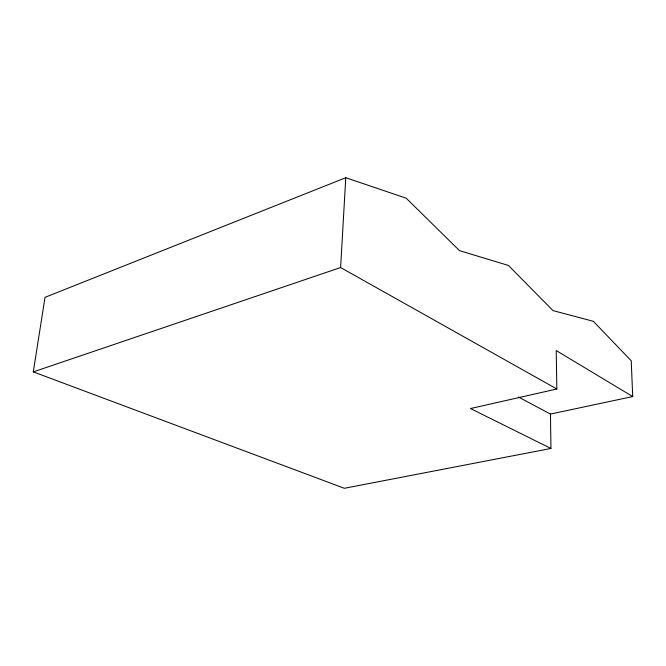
<?xml version="1.0" encoding="UTF-8"?>
<svg xmlns="http://www.w3.org/2000/svg" width="666" height="666" viewBox="0 0 666 666"><rect width="100%" height="100%" fill="white"/><g stroke="black" fill="none" stroke-linecap="round" stroke-linejoin="round"><path stroke-width="1" d="M632.7 396.561L556.218 350.549L556.834 388.994L340.609 267.541L345.771 177.714L406.193 198.193L459.507 250.649L508.433 265.443L553.013 310.614L593.348 321.303L631.235 360.781L632.7 396.561L550.466 414.061L518.481 397.053M550.466 414.061L550.94 448.468L344.339 488.286L33.3 371.886L45.022 297.336L345.771 177.714M33.3 371.886L340.609 267.541M556.834 388.994L470.504 408.549L550.94 448.468"/></g></svg>
